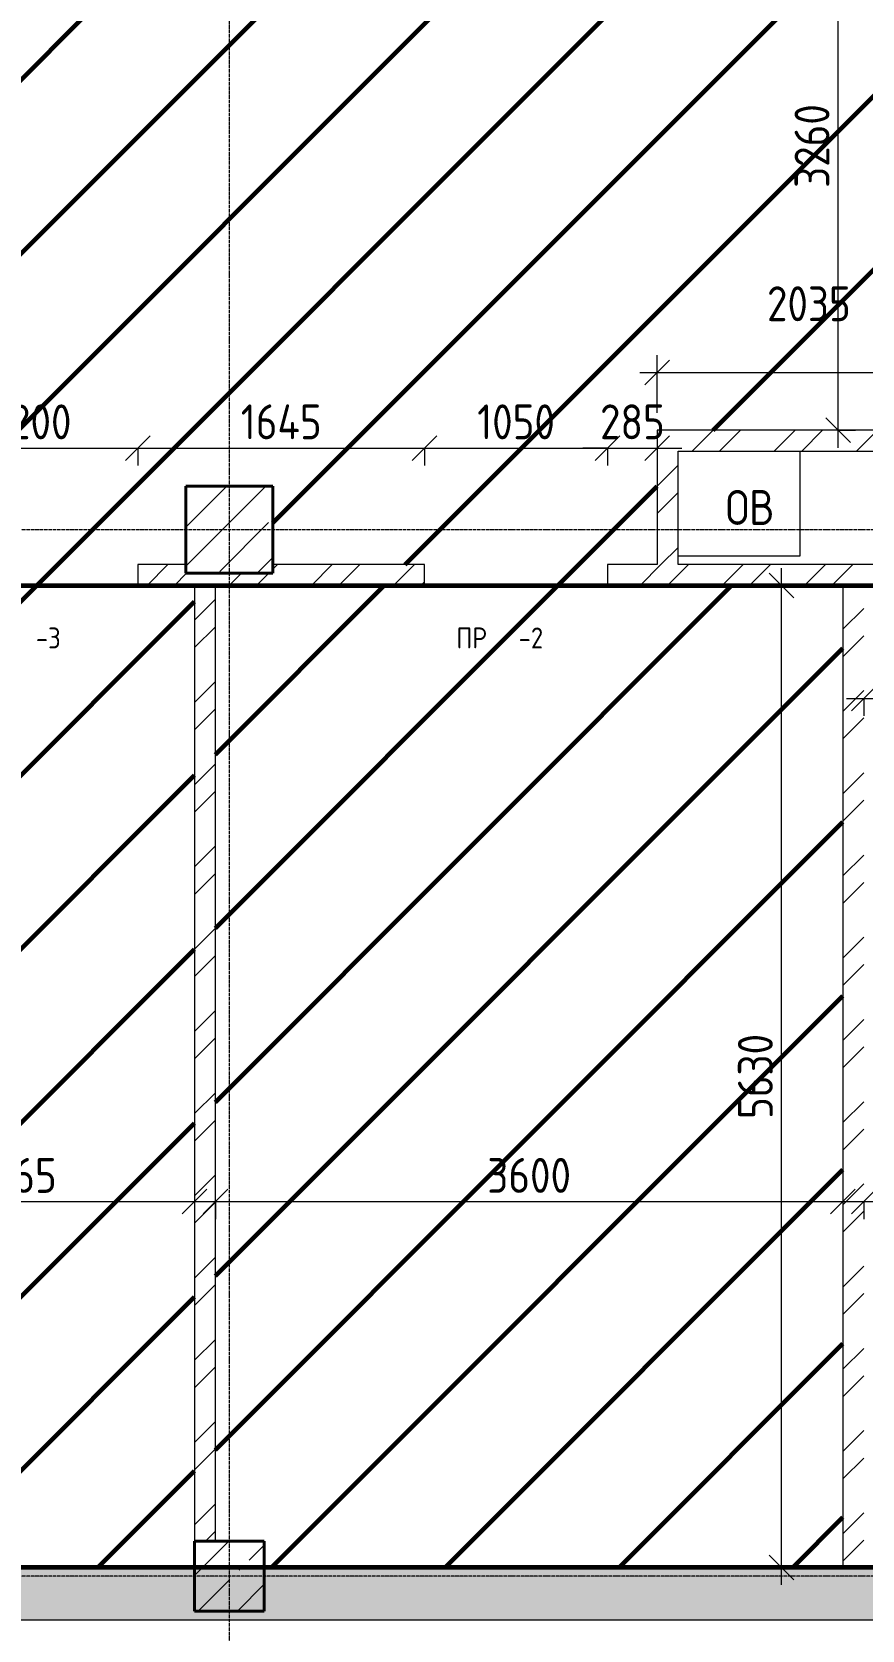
# Model space of a CAD drawing. Header units: millimetres. Extents: x -56773 to 323062, y -262288 to 76460.
# Drawn here: x -4333 to 430, y -7304 to 1859 of the extents above; entities that cross this region are included whole.
import ezdxf

# ---------------------------------------------------------------- set-up
doc = ezdxf.new("R2010")
doc.units = ezdxf.units.MM
doc.linetypes.add('ADSK_Линия сетки', pattern=[25, 20, -2.5, 0, -2.5])
for name, color, linetype, lineweight in [('1.1) Шлифовка потолка', 5, 'Continuous', 60), ('Аннотация', 7, 'Continuous', 20), ('Марки', 7, 'Continuous', 20), ('Несущие колонны', 7, 'Continuous', 18), ('Оси', 7, 'Continuous', 9), ('Перекрытие', 7, 'Continuous', 18), ('Размеры', 7, 'Continuous', 9), ('Стены внутренние', 7, 'Continuous', 18), ('Стены штриховка', 7, 'Continuous', 9)]:
    doc.layers.add(name, color=color, linetype=linetype, lineweight=lineweight)
doc.styles.add('GOST Common_3', font='', dxfattribs={"width": 0.9, "height": 200})
doc.styles.add('GOST Common_9', font='', dxfattribs={"width": 0.9, "height": 120})
doc.styles.get('GOST Common_3').set_extended_font_data('GOST Common')
doc.styles.get('GOST Common_9').set_extended_font_data('GOST Common')
doc.dimstyles.new('ADSK_Основной_2_0', dxfattribs={"dimscale": 304.8, "dimtxt": 201.142999, "dimasz": 0.463911, "dimexe": 0.328084, "dimexo": 0.328084, "dimgap": 0.164042, "dimtad": 1, "dimdec": 3, "dimrnd": 0.001, "dimdsep": 46, "dimtxsty": 'GOST Common_3', "dimblk1": 'OBLIQUE', "dimblk2": 'OBLIQUE', "dimsah": 1, "dimcen": 0.09, "dimdle": 0.328084, "dimazin": 2, "dimtfac": 1, "dimtdec": 4, "dimtix": 1, "dimtmove": 0, "dimatfit": 3, "dimfxl": 1, "dimtvp": 1, "dimtolj": 1, "dimtzin": 0, "dimlwd": 20, "dimlwe": 20, "dimarcsym": 2})
doc.dimstyles.new('ADSK_Основной_2_0_1', dxfattribs={"dimscale": 304.8, "dimtxt": 201.142999, "dimasz": 0.463911, "dimexe": 0.328084, "dimexo": 0.328084, "dimgap": 0.164042, "dimtad": 1, "dimdec": 3, "dimrnd": 0.001, "dimdsep": 46, "dimtxsty": 'GOST Common_3', "dimblk1": 'OBLIQUE', "dimblk2": 'OBLIQUE', "dimsah": 1, "dimcen": 0.09, "dimdle": 0.328084, "dimazin": 2, "dimtfac": 1, "dimtdec": 4, "dimtix": 1, "dimtmove": 1, "dimatfit": 3, "dimfxl": 1, "dimtvp": 1, "dimtolj": 1, "dimtzin": 0, "dimlwd": 20, "dimlwe": 20, "dimarcsym": 2})
doc.dimstyles.new('ADSK_Основной_2_0_2', dxfattribs={"dimscale": 304.8, "dimtxt": 201.142999, "dimasz": 0.463911, "dimexe": 0.328084, "dimexo": 0.328084, "dimgap": 0.164042, "dimtad": 1, "dimdec": 3, "dimrnd": 0.001, "dimdsep": 46, "dimtxsty": 'GOST Common_3', "dimblk1": 'OBLIQUE', "dimblk2": 'OBLIQUE', "dimsah": 1, "dimcen": 0.09, "dimdle": 0.328084, "dimazin": 2, "dimtfac": 1, "dimtdec": 4, "dimtix": 1, "dimtmove": 0, "dimatfit": 3, "dimfxl": 1, "dimtvp": 1, "dimtolj": 1, "dimtzin": 0, "dimlwd": 20, "dimlwe": 20, "dimarcsym": 2})
pattern_1 = [(45, (0, 0), (-224.5064, 224.5064), []), (45, (224.5, 0), (-224.5064, 224.5064), [396.875, -79.375, 3.353, -76.022])]
pattern_2 = [(45, (0, 0), (-235.732, 235.732), []), (45, (157.15, 0), (-235.732, 235.732), [])]

# ---------------------------------------------------------------- blocks, each defined once
blk = doc.blocks.new('ADSK_КолоннаЖБ_Прямоугольная - 400x400 мм-1809659-Кладочный план подвала')
at = {"layer": 'Несущие колонны', "lineweight": 40}
for p, q in [((-200, 200), (200, 200)), ((-200, -200), (-200, 200)), ((200, 200), (200, -200)), ((200, -200), (-200, -200))]:
    blk.add_line(p, q, dxfattribs=at)
blk = doc.blocks.new('ADSK_КолоннаЖБ_Прямоугольная - 500x500 мм-1807509-Кладочный план подвала')
at = {"layer": 'Несущие колонны', "lineweight": 40}
for p, q in [((-250, 250), (250, 250)), ((-250, -250), (-250, 250)), ((250, 250), (250, -250)), ((250, -250), (-250, -250))]:
    blk.add_line(p, q, dxfattribs=at)
blk = doc.blocks.new('_Oblique')
at = {"color": 0, "linetype": 'ByBlock', "lineweight": -2}
blk.add_line((-0.5, -0.5), (0.5, 0.5), dxfattribs=at)
blk = doc.blocks.new('DIMBLOCK179-Кладочный план подвала')
at = {"layer": 'Defpoints', "color": 0, "transparency": 16777216}
for p in [(-4925, -426.6), (-3725, -426.6), (-3725, -526.6)]:
    blk.add_point(p, dxfattribs=at)
at = {"layer": 'Размеры', "color": 0, "lineweight": 20, "transparency": 16777216}
for p, q in [((-5025, -526.6), (-3625, -526.6)), ((-4925, -526.6), (-4925, -626.6)), ((-3725, -526.6), (-3725, -626.6))]:
    blk.add_line(p, q, dxfattribs=at)
at = {"layer": 'Размеры', "color": 0, "lineweight": 20, "transparency": 16777216, "xscale": 141.4, "yscale": 141.4, "zscale": 141.4, "rotation": 180}
blk.add_blockref('_Oblique', (-4925, -526.6), dxfattribs=at)
at = {"layer": 'Размеры', "color": 0, "lineweight": 20, "transparency": 16777216, "xscale": 141.4, "yscale": 141.4, "zscale": 141.4}
blk.add_blockref('_Oblique', (-3725, -526.6), dxfattribs=at)
at = {"layer": 'Размеры', "color": 0, "lineweight": 9, "transparency": 16777216, "insert": (-4325, -376.6), "char_height": 200, "width": 560.473, "attachment_point": 5, "style": 'GOST Common_3'}
blk.add_mtext('\\A1;1200', dxfattribs=at)
blk = doc.blocks.new('DIMBLOCK180-Кладочный план подвала')
at = {"layer": 'Defpoints', "color": 0, "transparency": 16777216}
for p in [(-3725, -426.6), (-2080, -426.6), (-2080, -526.6)]:
    blk.add_point(p, dxfattribs=at)
at = {"layer": 'Размеры', "color": 0, "lineweight": 20, "transparency": 16777216}
for p, q in [((-3825, -526.6), (-1980, -526.6)), ((-3725, -526.6), (-3725, -626.6)), ((-2080, -526.6), (-2080, -626.6))]:
    blk.add_line(p, q, dxfattribs=at)
at = {"layer": 'Размеры', "color": 0, "lineweight": 20, "transparency": 16777216, "xscale": 141.4, "yscale": 141.4, "zscale": 141.4, "rotation": 180}
blk.add_blockref('_Oblique', (-3725, -526.6), dxfattribs=at)
at = {"layer": 'Размеры', "color": 0, "lineweight": 20, "transparency": 16777216, "xscale": 141.4, "yscale": 141.4, "zscale": 141.4}
blk.add_blockref('_Oblique', (-2080, -526.6), dxfattribs=at)
at = {"layer": 'Размеры', "color": 0, "lineweight": 9, "transparency": 16777216, "insert": (-2902.5, -376.6), "char_height": 200, "width": 580.928, "attachment_point": 5, "style": 'GOST Common_3'}
blk.add_mtext('\\A1;1645', dxfattribs=at)
blk = doc.blocks.new('DIMBLOCK181-Кладочный план подвала')
at = {"layer": 'Defpoints', "color": 0, "transparency": 16777216}
for p in [(-2080, -426.6), (-1030, -426.6), (-1030, -526.6)]:
    blk.add_point(p, dxfattribs=at)
at = {"layer": 'Размеры', "color": 0, "lineweight": 20, "transparency": 16777216}
for p, q in [((-2180, -526.6), (-930, -526.6)), ((-2080, -526.6), (-2080, -626.6)), ((-1030, -526.6), (-1030, -626.6))]:
    blk.add_line(p, q, dxfattribs=at)
at = {"layer": 'Размеры', "color": 0, "lineweight": 20, "transparency": 16777216, "xscale": 141.4, "yscale": 141.4, "zscale": 141.4, "rotation": 180}
blk.add_blockref('_Oblique', (-2080, -526.6), dxfattribs=at)
at = {"layer": 'Размеры', "color": 0, "lineweight": 20, "transparency": 16777216, "xscale": 141.4, "yscale": 141.4, "zscale": 141.4}
blk.add_blockref('_Oblique', (-1030, -526.6), dxfattribs=at)
at = {"layer": 'Размеры', "color": 0, "lineweight": 9, "transparency": 16777216, "insert": (-1555, -376.6), "char_height": 200, "width": 560.473, "attachment_point": 5, "style": 'GOST Common_3'}
blk.add_mtext('\\A1;1050', dxfattribs=at)
blk = doc.blocks.new('DIMBLOCK182-Кладочный план подвала')
at = {"layer": 'Defpoints', "color": 0, "transparency": 16777216}
for p in [(-1030, -426.6), (-745, -426.6), (-745, -526.6)]:
    blk.add_point(p, dxfattribs=at)
at = {"layer": 'Размеры', "color": 0, "lineweight": 20, "transparency": 16777216}
for p, q in [((-1030, -526.6), (-1171.4, -526.6)), ((-1030, -526.6), (-1030, -626.6)), ((-1030, -526.6), (-745, -526.6)), ((-745, -526.6), (-745, -626.6)), ((-745, -526.6), (-603.6, -526.6))]:
    blk.add_line(p, q, dxfattribs=at)
at = {"layer": 'Размеры', "color": 0, "lineweight": 20, "transparency": 16777216, "xscale": 141.4, "yscale": 141.4, "zscale": 141.4}
blk.add_blockref('_Oblique', (-1030, -526.6), dxfattribs=at)
at = {"layer": 'Размеры', "color": 0, "lineweight": 20, "transparency": 16777216, "xscale": 141.4, "yscale": 141.4, "zscale": 141.4, "rotation": 180}
blk.add_blockref('_Oblique', (-745, -526.6), dxfattribs=at)
at = {"layer": 'Размеры', "color": 0, "lineweight": 9, "transparency": 16777216, "insert": (-887.5, -376.6), "char_height": 200, "width": 454.106, "attachment_point": 5, "style": 'GOST Common_3'}
blk.add_mtext('\\A1;285', dxfattribs=at)
blk = doc.blocks.new('DIMBLOCK187-Кладочный план подвала')
at = {"layer": 'Defpoints', "color": 0, "transparency": 16777216}
for p in [(-5465, -4405), (-3400, -4747.3), (-3400, -4847.3)]:
    blk.add_point(p, dxfattribs=at)
at = {"layer": 'Размеры', "color": 0, "lineweight": 20, "transparency": 16777216}
for p, q in [((-5465, -4505), (-5465, -4947.3)), ((-5565, -4847.3), (-3300, -4847.3)), ((-3400, -4847.3), (-3400, -4947.3))]:
    blk.add_line(p, q, dxfattribs=at)
at = {"layer": 'Размеры', "color": 0, "lineweight": 20, "transparency": 16777216, "xscale": 141.4, "yscale": 141.4, "zscale": 141.4, "rotation": 180}
blk.add_blockref('_Oblique', (-5465, -4847.3), dxfattribs=at)
at = {"layer": 'Размеры', "color": 0, "lineweight": 20, "transparency": 16777216, "xscale": 141.4, "yscale": 141.4, "zscale": 141.4}
blk.add_blockref('_Oblique', (-3400, -4847.3), dxfattribs=at)
at = {"layer": 'Размеры', "color": 0, "lineweight": 9, "transparency": 16777216, "insert": (-4432.5, -4697.3), "char_height": 200, "width": 605.475, "attachment_point": 5, "style": 'GOST Common_3'}
blk.add_mtext('\\A1;2065', dxfattribs=at)
blk = doc.blocks.new('DIMBLOCK201-Кладочный план подвала')
at = {"layer": 'Defpoints', "color": 0, "transparency": 16777216}
for p in [(-3280, -4747.3), (320, -4747.3), (320, -4847.3)]:
    blk.add_point(p, dxfattribs=at)
at = {"layer": 'Размеры', "color": 0, "lineweight": 20, "transparency": 16777216}
for p, q in [((-3380, -4847.3), (420, -4847.3)), ((-3280, -4847.3), (-3280, -4947.3)), ((320, -4847.3), (320, -4947.3))]:
    blk.add_line(p, q, dxfattribs=at)
at = {"layer": 'Размеры', "color": 0, "lineweight": 20, "transparency": 16777216, "xscale": 141.4, "yscale": 141.4, "zscale": 141.4, "rotation": 180}
blk.add_blockref('_Oblique', (-3280, -4847.3), dxfattribs=at)
at = {"layer": 'Размеры', "color": 0, "lineweight": 20, "transparency": 16777216, "xscale": 141.4, "yscale": 141.4, "zscale": 141.4}
blk.add_blockref('_Oblique', (320, -4847.3), dxfattribs=at)
at = {"layer": 'Размеры', "color": 0, "lineweight": 9, "transparency": 16777216, "insert": (-1480, -4697.3), "char_height": 200, "width": 605.475, "attachment_point": 5, "style": 'GOST Common_3'}
blk.add_mtext('\\A1;3600', dxfattribs=at)
blk = doc.blocks.new('DIMBLOCK202-Кладочный план подвала')
at = {"layer": 'Defpoints', "color": 0, "transparency": 16777216}
for p in [(-132.1, -1315), (-32.1, -1315), (-132.1, -6945)]:
    blk.add_point(p, dxfattribs=at)
at = {"layer": 'Размеры', "color": 0, "lineweight": 20, "transparency": 16777216}
for p, q in [((-32.1, -7045), (-32.1, -1215)), ((-32.1, -1315), (67.9, -1315)), ((-32.1, -6945), (67.9, -6945))]:
    blk.add_line(p, q, dxfattribs=at)
at = {"layer": 'Размеры', "color": 0, "lineweight": 20, "transparency": 16777216, "xscale": 141.4, "yscale": 141.4, "zscale": 141.4}
for p, rotation in [((-32.1, -1315), 90), ((-32.1, -6945), 270)]:
    blk.add_blockref('_Oblique', p, dxfattribs=dict(at, rotation=rotation))
at = {"layer": 'Размеры', "color": 0, "lineweight": 9, "transparency": 16777216, "insert": (-182.1, -4130), "char_height": 200, "width": 605.475, "attachment_point": 5, "rotation": 90, "style": 'GOST Common_3'}
blk.add_mtext('\\A1;5630', dxfattribs=at)
blk = doc.blocks.new('DIMBLOCK244-Кладочный план подвала')
at = {"layer": 'Defpoints', "color": 0, "transparency": 16777216}
for p in [(-260, 2835), (293, 2835), (193.1, -425)]:
    blk.add_point(p, dxfattribs=at)
at = {"layer": 'Размеры', "color": 0, "lineweight": 20, "transparency": 16777216}
for p, q in [((293, -525), (293, 2935)), ((-160, 2835), (393, 2835)), ((293.1, -425), (393, -425))]:
    blk.add_line(p, q, dxfattribs=at)
at = {"layer": 'Размеры', "color": 0, "lineweight": 20, "transparency": 16777216, "xscale": 141.4, "yscale": 141.4, "zscale": 141.4}
for p, rotation in [((293, 2835), 90), ((293, -425), 270)]:
    blk.add_blockref('_Oblique', p, dxfattribs=dict(at, rotation=rotation))
at = {"layer": 'Размеры', "color": 0, "lineweight": 9, "transparency": 16777216, "insert": (143, 1205), "char_height": 200, "width": 605.475, "attachment_point": 5, "rotation": 90, "style": 'GOST Common_3'}
blk.add_mtext('\\A1;3260', dxfattribs=at)
blk = doc.blocks.new('DIMBLOCK255-Кладочный план подвала')
at = {"layer": 'Defpoints', "color": 0, "transparency": 16777216}
for p in [(3050, -1315), (440, -1862.8), (3050, -1962.8)]:
    blk.add_point(p, dxfattribs=at)
at = {"layer": 'Размеры', "color": 0, "lineweight": 20, "transparency": 16777216}
for p, q in [((3050, -1415), (3050, -2062.8)), ((340, -1962.8), (3150, -1962.8)), ((440, -1962.8), (440, -2062.8))]:
    blk.add_line(p, q, dxfattribs=at)
at = {"layer": 'Размеры', "color": 0, "lineweight": 20, "transparency": 16777216, "xscale": 141.4, "yscale": 141.4, "zscale": 141.4, "rotation": 180}
blk.add_blockref('_Oblique', (440, -1962.8), dxfattribs=at)
at = {"layer": 'Размеры', "color": 0, "lineweight": 20, "transparency": 16777216, "xscale": 141.4, "yscale": 141.4, "zscale": 141.4}
blk.add_blockref('_Oblique', (3050, -1962.8), dxfattribs=at)
at = {"layer": 'Размеры', "color": 0, "lineweight": 9, "transparency": 16777216, "insert": (1745, -1812.8), "char_height": 200, "width": 560.473, "attachment_point": 5, "style": 'GOST Common_3'}
blk.add_mtext('\\A1;2610', dxfattribs=at)
blk = doc.blocks.new('DIMBLOCK261-Кладочный план подвала')
at = {"layer": 'Defpoints', "color": 0, "transparency": 16777216}
for p in [(1290, 5.8), (1290, -94.2), (-745, -425)]:
    blk.add_point(p, dxfattribs=at)
at = {"layer": 'Размеры', "color": 0, "lineweight": 20, "transparency": 16777216}
for p, q in [((-745, -325), (-745, 5.8)), ((-845, -94.2), (1390, -94.2)), ((1290, -94.2), (1290, -194.2))]:
    blk.add_line(p, q, dxfattribs=at)
at = {"layer": 'Размеры', "color": 0, "lineweight": 20, "transparency": 16777216, "xscale": 141.4, "yscale": 141.4, "zscale": 141.4, "rotation": 180}
blk.add_blockref('_Oblique', (-745, -94.2), dxfattribs=at)
at = {"layer": 'Размеры', "color": 0, "lineweight": 20, "transparency": 16777216, "xscale": 141.4, "yscale": 141.4, "zscale": 141.4}
blk.add_blockref('_Oblique', (1290, -94.2), dxfattribs=at)
at = {"layer": 'Размеры', "color": 0, "lineweight": 9, "transparency": 16777216, "insert": (-115.4, 400.5), "char_height": 200, "width": 605.475, "attachment_point": 1, "line_spacing_factor": 1.022761, "style": 'GOST Common_3'}
blk.add_mtext('\\A1;2035', dxfattribs=at)
blk = doc.blocks.new('DIMBLOCK344-Кладочный план подвала')
at = {"layer": 'Defpoints', "color": 0, "transparency": 16777216}
for p in [(4370, -3735), (440, -4747.3), (4370, -4847.3)]:
    blk.add_point(p, dxfattribs=at)
at = {"layer": 'Размеры', "color": 0, "lineweight": 20, "transparency": 16777216}
for p, q in [((4370, -3835), (4370, -4947.3)), ((340, -4847.3), (4470, -4847.3)), ((440, -4847.3), (440, -4947.3))]:
    blk.add_line(p, q, dxfattribs=at)
at = {"layer": 'Размеры', "color": 0, "lineweight": 20, "transparency": 16777216, "xscale": 141.4, "yscale": 141.4, "zscale": 141.4, "rotation": 180}
blk.add_blockref('_Oblique', (440, -4847.3), dxfattribs=at)
at = {"layer": 'Размеры', "color": 0, "lineweight": 20, "transparency": 16777216, "xscale": 141.4, "yscale": 141.4, "zscale": 141.4}
blk.add_blockref('_Oblique', (4370, -4847.3), dxfattribs=at)
at = {"layer": 'Размеры', "color": 0, "lineweight": 9, "transparency": 16777216, "insert": (2405, -4697.3), "char_height": 200, "width": 605.475, "attachment_point": 5, "style": 'GOST Common_3'}
blk.add_mtext('\\A1;3930', dxfattribs=at)

msp = doc.modelspace()

# ---------------------------------------------------------------- hatches: boundary and pattern name
at = {"layer": '1.1) Шлифовка потолка', "transparency": 33554687}
h = msp.add_hatch(dxfattribs=at)
h.set_pattern_fill('ANSI31', color=256, scale=222)
h.paths.add_polyline_path([(-9650, 13974.969), (-9770, 13974.969), (-9770, 16104.969), (-9650, 16104.969), (-9650, 17154.969), (-9770, 17154.969), (-9770, 20434.969), (-10070, 20434.969), (-10070, 20554.969), (-9650, 20554.969), (-9650, 23754.969), (-12900, 23754.969), (-12900, 20554.969), (-11620, 20554.969), (-11620, 20434.969), (-12900, 20434.969), (-12900, 20154.969), (-13020, 20154.969), (-13020, 19104.969), (-12900, 19104.969), (-12900, 17779.969), (-13020, 17779.969), (-13020, 16229.969), (-12900, 16229.969), (-12900, 14804.969), (-12900, 14354.969), (-13020, 14354.969), (-13020, 12804.969), (-12900, 12804.969), (-12900, 11004.969), (-12900, 10704.969), (-13020, 10704.969), (-13020, 9804.969), (-12900, 9804.969), (-12900, 7999.969), (-13020, 7999.969), (-13020, 7099.969), (-12900, 7099.969), (-12900, 5709.969), (-13020, 5709.969), (-13020, 4659.969), (-12900, 4659.969), (-12900, 2929.969), (-13800, 2929.969), (-13800, 2779.969), (-13920, 2779.969), (-13920, 1579.969), (-13800, 1579.969), (-13800, 779.969), (-13075, 779.969), (-13075, -1315.031), (-11000, -1315.031), (-11000, -745.031), (-9450, -745.031), (-8950, -745.031), (-8950, -1195.031), (-4925, -1195.031), (-4925, -1315.031), (-3725, -1315.031), (-3725, -1195.031), (-3450, -1195.031), (-3450, -745.031), (-2950, -745.031), (-2950, -1195.031), (-2080, -1195.031), (-2080, -1315.031), (-1030, -1315.031), (-1030, -1195.031), (-745, -1195.031), (-745, -425.031), (1290, -425.031), (1290, 14.969), (1410, 14.969), (1410, 2064.969), (1290, 2064.969), (1290, 9354.969), (-260, 9354.969), (-260, 7564.969), (-380, 7564.969), (-380, 9354.969), (-2880, 9354.969), (-2880, 6104.969), (-380, 6104.969), (-380, 6564.969), (-260, 6564.969), (-260, 5124.969), (-380, 5124.969), (-380, 5984.969), (-2880, 5984.969), (-2880, 3679.969), (-380, 3679.969), (-380, 4124.969), (-260, 4124.969), (-260, 2834.969), (-4580, 2834.969), (-4580, 2954.969), (-5580, 2954.969), (-5580, 2834.969), (-6975, 2834.969), (-6975, 2954.969), (-7975, 2954.969), (-7975, 2834.969), (-9770, 2834.969), (-9770, 4459.969), (-9770, 5959.969), (-9770, 7449.969), (-9650, 7449.969), (-9650, 8649.969), (-9770, 8649.969), (-9770, 12774.969), (-9650, 12774.969)])
h = msp.add_hatch(dxfattribs=at)
h.set_pattern_fill('ANSI31', color=256, scale=222)
h.paths.add_polyline_path([(-3400, -1315.031), (-5465, -1315.031), (-5465, -1815.031), (-5585, -1815.031), (-5585, -1315.031), (-7285, -1315.031), (-7285, -2790.031), (-5585, -2790.031), (-5585, -2715.031), (-5465, -2715.031), (-5465, -3235.031), (-5585, -3235.031), (-5585, -3085.031), (-7385, -3085.031), (-7385, -4285.031), (-5585, -4285.031), (-5585, -4135.031), (-5465, -4135.031), (-5465, -4405.031), (-7560, -4405.031), (-7560, -5070.031), (-7680, -5070.031), (-7680, -3510.031), (-8060, -3510.031), (-8060, -3390.031), (-7680, -3390.031), (-7680, -1490.031), (-9110, -1490.031), (-9110, -3390.031), (-8960, -3390.031), (-8960, -3510.031), (-9830, -3510.031), (-9830, -3390.031), (-9230, -3390.031), (-9230, -1590.031), (-10880, -1590.031), (-10880, -3390.031), (-10730, -3390.031), (-10730, -3510.031), (-10880, -3510.031), (-10880, -4470.031), (-11000, -4470.031), (-11000, -1315.031), (-13075, -1315.031), (-13075, -1565.031), (-13800, -1565.031), (-13800, -4470.031), (-13920, -4470.031), (-13920, -3510.031), (-14200, -3510.031), (-14200, -3390.031), (-13920, -3390.031), (-13920, -1590.031), (-15400, -1590.031), (-15400, -3390.031), (-15100, -3390.031), (-15100, -3510.031), (-15895, -3510.031), (-15895, -3390.031), (-15695, -3390.031), (-15695, -1490.031), (-16895, -1490.031), (-16895, -3390.031), (-16795, -3390.031), (-16795, -3510.031), (-17015, -3510.031), (-17015, -1315.031), (-19550, -1315.031), (-19550, -6795.031), (-19400, -6795.031), (-19400, -6945.031), (-13920, -6945.031), (-13920, -5670.031), (-13800, -5670.031), (-13800, -6520.031), (-13400, -6520.031), (-13400, -6795.031), (-13400, -6945.031), (-11000, -6945.031), (-11000, -5670.031), (-10880, -5670.031), (-10880, -6945.031), (-9400, -6945.031), (-9400, -6795.031), (-9000, -6795.031), (-9000, -6945.031), (-7680, -6945.031), (-7680, -6270.031), (-7560, -6270.031), (-7560, -6945.031), (-3400, -6945.031), (-3400, -6795.031)])
h = msp.add_hatch(dxfattribs=at)
h.set_pattern_fill('ANSI31', color=256, scale=222)
h.paths.add_polyline_path([(320, -1315.031), (-3280, -1315.031), (-3280, -6795.031), (-3000, -6795.031), (-3000, -6945.031), (320, -6945.031)])
at = {"layer": 'Несущие колонны', "lineweight": 9}
h = msp.add_hatch(dxfattribs=at)
h.set_pattern_fill('FP_3', color=256, style=0, pattern_type=2)
h.set_pattern_definition(pattern_1)
h.paths.add_polyline_path([(-2950, -1245.031), (-2950, -745.031), (-3450, -745.031), (-3450, -1245.031), (-3238, -1245.031)])
h = msp.add_hatch(dxfattribs=at)
h.set_pattern_fill('FP_3', color=256, style=0, pattern_type=2)
h.set_pattern_definition(pattern_1)
h.paths.add_polyline_path([(-3000, -7195.031), (-3000, -6795.031), (-3400, -6795.031), (-3400, -7195.031)])
at = {"layer": 'Стены внутренние', "lineweight": 9}
h = msp.add_hatch(dxfattribs=at)
h.set_pattern_fill('FP_2', color=256, style=0, pattern_type=2)
h.set_pattern_definition(pattern_2)
h.paths.add_polyline_path([(-625, -1195.031), (-625, -425.031), (-745, -425.031), (-745, -1195.031)])
h = msp.add_hatch(dxfattribs=at)
h.set_pattern_fill('FP_2', color=256, style=0, pattern_type=2)
h.set_pattern_definition(pattern_2)
h.paths.add_polyline_path([(1290, -545.031), (1290, -425.031), (-625, -425.031), (-625, -545.031)])
h = msp.add_hatch(dxfattribs=at)
h.set_pattern_fill('FP_2', color=256, style=0, pattern_type=2)
h.set_pattern_definition(pattern_2)
h.paths.add_polyline_path([(-3280, -1315.031), (-3238, -1315.031), (-3238, -1245.031), (-3450, -1245.031), (-3450, -1195.031), (-3725, -1195.031), (-3725, -1315.031), (-3400, -1315.031)])
h.paths.add_polyline_path([(-4925, -1315.031), (-4925, -1195.031), (-8950, -1195.031), (-8950, -1245.031), (-9450, -1245.031), (-9450, -1195.031), (-11000, -1195.031), (-11000, -1315.031), (-5465, -1315.031)])
h = msp.add_hatch(dxfattribs=at)
h.set_pattern_fill('FP_2', color=256, style=0, pattern_type=2)
h.set_pattern_definition(pattern_2)
h.paths.add_polyline_path([(3050, -1315.031), (3050, -1245.031), (2550, -1245.031), (2550, -1195.031), (-1030, -1195.031), (-1030, -1315.031), (2550, -1315.031)])
h.paths.add_polyline_path([(-2080, -1315.031), (-2080, -1195.031), (-2950, -1195.031), (-2950, -1245.031), (-3238, -1245.031), (-3238, -1315.031)])
h = msp.add_hatch(dxfattribs=at)
h.set_pattern_fill('FP_2', color=256, style=0, pattern_type=2)
h.set_pattern_definition(pattern_2)
h.paths.add_polyline_path([(-3280, -6795.031), (-3280, -1315.031), (-3400, -1315.031), (-3400, -6795.031)])
h = msp.add_hatch(dxfattribs=at)
h.set_pattern_fill('FP_2', color=256, style=0, pattern_type=2)
h.set_pattern_definition(pattern_2)
h.paths.add_polyline_path([(320, -6945.031), (440, -6945.031), (440, -1315.031), (320, -1315.031), (320, -3729.2173)])
h = msp.add_hatch(dxfattribs=at)
h.set_pattern_fill('FP_3', color=256, style=0, pattern_type=2)
h.set_pattern_definition(pattern_1)
h.paths.add_polyline_path([(61550, -7245.031), (61550, -6945.031), (49800, -6945.031), (49800, -7195.031), (49400, -7195.031), (49400, -6945.031), (34000, -6945.031), (34000, -7195.031), (33600, -7195.031), (33600, -6945.031), (28000, -6945.031), (28000, -7195.031), (27600, -7195.031), (27600, -6945.031), (22000, -6945.031), (22000, -7195.031), (21600, -7195.031), (21600, -6945.031), (9000, -6945.031), (9000, -7195.031), (8600, -7195.031), (8600, -6945.031), (3000, -6945.031), (3000, -7195.031), (2600, -7195.031), (2600, -6945.031), (-13400, -6945.031), (-13400, -7195.031), (-13800, -7195.031), (-13800, -6945.031), (-19400, -6945.031), (-19400, -7195.031), (-19550, -7195.031), (-19550, -7245.031), (52785.5782, -7245.031)])

# ---------------------------------------------------------------- linework, layer by layer
at = {"layer": '1.1) Шлифовка потолка'}
msp.add_lwpolyline([(61550, -6945.031), (-19550, -6945.031), (-19550, -1315.031), (61550, -1315.031)], close=True, dxfattribs=at)
at = {"layer": 'Несущие колонны', "lineweight": 9}
for p, q in [((-2950, -745.031), (-3450, -745.031)), ((-3450, -745.031), (-3450, -1195.031)), ((-2950, -1195.031), (-2950, -745.031)), ((-3450, -1195.031), (-3450, -1245.031)), ((-3450, -1245.031), (-3238, -1245.031)), ((-3238, -1245.031), (-2950, -1245.031)), ((-2950, -1245.031), (-2950, -1195.031)), ((-3280, -6795.031), (-3400, -6795.031)), ((-3400, -6795.031), (-3400, -7195.031)), ((-3000, -6795.031), (-3280, -6795.031)), ((-3000, -7195.031), (-3000, -6795.031)), ((-3400, -7195.031), (-3000, -7195.031))]:
    msp.add_line(p, q, dxfattribs=at)
at = {"layer": 'Оси', "linetype": 'ADSK_Линия сетки', "lineweight": 5}
for p, q in [((-3200, -10973.8823), (-3200, 24500.9141)), ((62221.372, -995.031), (-25240.0967, -995.031)), ((62221.372, -6995.031), (-25240.0967, -6995.031))]:
    msp.add_line(p, q, dxfattribs=at)
at = {"layer": 'Перекрытие'}
for p, q in [((75, -1145.031), (75, -545.031)), ((-625, -1145.031), (75, -1145.031))]:
    msp.add_line(p, q, dxfattribs=at)
at = {"layer": 'Стены внутренние', "lineweight": 5}
for p, q in [((-745, -425.031), (-745, -1195.031)), ((1290, -425.031), (-745, -425.031)), ((-625, -1195.031), (-625, -545.031)), ((-625, -545.031), (1290, -545.031)), ((-3450, -1195.031), (-3725, -1195.031)), ((-3725, -1195.031), (-3725, -1315.031)), ((-3450, -1245.031), (-3450, -1195.031)), ((-2950, -1245.031), (-3450, -1245.031)), ((-2080, -1195.031), (-2950, -1195.031)), ((-2950, -1195.031), (-2950, -1245.031)), ((-2080, -1315.031), (-2080, -1195.031)), ((-745, -1195.031), (-1030, -1195.031)), ((-1030, -1195.031), (-1030, -1315.031)), ((1290, -1195.031), (-625, -1195.031)), ((-3725, -1315.031), (-3400, -1315.031)), ((-3400, -1315.031), (-3400, -6795.031)), ((-3280, -6795.031), (-3280, -1315.031)), ((-3280, -1315.031), (-3238, -1315.031)), ((-3238, -1315.031), (-2080, -1315.031)), ((-1030, -1315.031), (320, -1315.031)), ((320, -1315.031), (320, -6945.031)), ((-3400, -6795.031), (-3280, -6795.031)), ((320, -6945.031), (-7560, -6945.031)), ((-19850, -7245.031), (61850, -7245.031))]:
    msp.add_line(p, q, dxfattribs=at)
at = {"layer": 'Стены штриховка', "lineweight": 9}
msp.add_line((320, -6945.031), (440, -6945.031), dxfattribs=at)

# ---------------------------------------------------------------- block references
at = {"layer": 'Несущие колонны', "lineweight": 40, "rotation": 89.9999999999999}
for name, p in [('ADSK_КолоннаЖБ_Прямоугольная - 500x500 мм-1807509-Кладочный план подвала', (-3200, -995.031)), ('ADSK_КолоннаЖБ_Прямоугольная - 400x400 мм-1809659-Кладочный план подвала', (-3200, -6995.031))]:
    msp.add_blockref(name, p, dxfattribs=at)

# ---------------------------------------------------------------- texts
at = {"layer": 'Аннотация', "lineweight": 9, "insert": (-352.1595, -767.5138), "char_height": 200, "width": 360.759375, "attachment_point": 1, "style": 'GOST Common_3'}
msp.add_mtext('ОВ', dxfattribs=at)
at = {"layer": 'Марки', "lineweight": 9, "char_height": 120, "attachment_point": 1, "style": 'GOST Common_9'}
for s, insert, width in [('-3', (-4310.2625, -1555.6039), 389.620125), ('ПР', (-1897.45, -1555.6039), 432.91125), ('-2', (-1540.2625, -1555.6039), 389.620125)]:
    msp.add_mtext(s, dxfattribs=dict(at, insert=insert, width=width))

# ---------------------------------------------------------------- dimensions: what is measured, and where the dimension line sits
at = {"layer": 'Размеры', "lineweight": 9}
for base, p1, p2, override, picture, middle in [((293.042, 2834.969), (193.0571, -425.031), (-260, 2834.969), {"dimpost": '<>', "dimfxl": 3291.331147}, 'DIMBLOCK244-Кладочный план подвала', (143.042, 1204.969)), ((-32.0694, -1315.031), (-132.0543, -6945.031), (-132.0543, -1315.031), {"dimpost": '<>', "dimfxl": 5630}, 'DIMBLOCK202-Кладочный план подвала', (-182.0694, -4130.031))]:
    dim = msp.add_linear_dim(base=base, p1=p1, p2=p2, angle=90, dimstyle='ADSK_Основной_2_0', override=override, dxfattribs=at)
    dim.commit()
    dim.dimension.update_dxf_attribs({"geometry": picture, "text_midpoint": middle})
dim = msp.add_linear_dim(base=(1290, -94.2276), p1=(-745, -425.031), p2=(1290, 5.7573), dimstyle='ADSK_Основной_2_0_1', override={"dimpost": '<>', "dimfxl": 2080.097014}, dxfattribs=at)
dim.commit()
dim.dimension.update_dxf_attribs({"geometry": 'DIMBLOCK261-Кладочный план подвала', "text_midpoint": (187.3318, 83.8047), "dimtype": 160})
for base, p1, p2, dimstyle, override, picture, middle in [((-3725, -526.5512), (-4925, -426.5663), (-3725, -426.5663), 'ADSK_Основной_2_0', {"dimpost": '<>', "dimfxl": 1200}, 'DIMBLOCK179-Кладочный план подвала', (-4325, -376.5512)), ((-2080, -526.5512), (-3725, -426.5663), (-2080, -426.5663), 'ADSK_Основной_2_0', {"dimpost": '<>', "dimfxl": 1645}, 'DIMBLOCK180-Кладочный план подвала', (-2902.5, -376.5512)), ((-1030, -526.5512), (-2080, -426.5663), (-1030, -426.5663), 'ADSK_Основной_2_0', {"dimpost": '<>', "dimfxl": 1050}, 'DIMBLOCK181-Кладочный план подвала', (-1555, -376.5512)), ((-745, -526.5512), (-1030, -426.5663), (-745, -426.5663), 'ADSK_Основной_2_0', {"dimpost": '<>', "dimfxl": 285}, 'DIMBLOCK182-Кладочный план подвала', (-887.5, -376.5512)), ((3050, -1962.76), (440, -1862.7751), (3050, -1315.031), 'ADSK_Основной_2_0', {"dimpost": '<>', "dimfxl": 2666.856498}, 'DIMBLOCK255-Кладочный план подвала', (1745, -1812.76)), ((4370, -4847.2524), (440, -4747.2675), (4370, -3735.031), 'ADSK_Основной_2_0_2', {"dimpost": '<>', "dimfxl": 4058.265974}, 'DIMBLOCK344-Кладочный план подвала', (2405, -4697.2524)), ((-3400, -4847.2524), (-5465, -4405.031), (-3400, -4747.2675), 'ADSK_Основной_2_0', {"dimpost": '<>', "dimfxl": 2093.167651}, 'DIMBLOCK187-Кладочный план подвала', (-4432.5, -4697.2524)), ((320, -4847.2524), (-3280, -4747.2675), (320, -4747.2675), 'ADSK_Основной_2_0', {"dimpost": '<>', "dimfxl": 3600}, 'DIMBLOCK201-Кладочный план подвала', (-1480, -4697.2524))]:
    dim = msp.add_linear_dim(base=base, p1=p1, p2=p2, dimstyle=dimstyle, override=override, dxfattribs=at)
    dim.commit()
    dim.dimension.update_dxf_attribs({"geometry": picture, "text_midpoint": middle})

doc.saveas('drawing.dxf')
